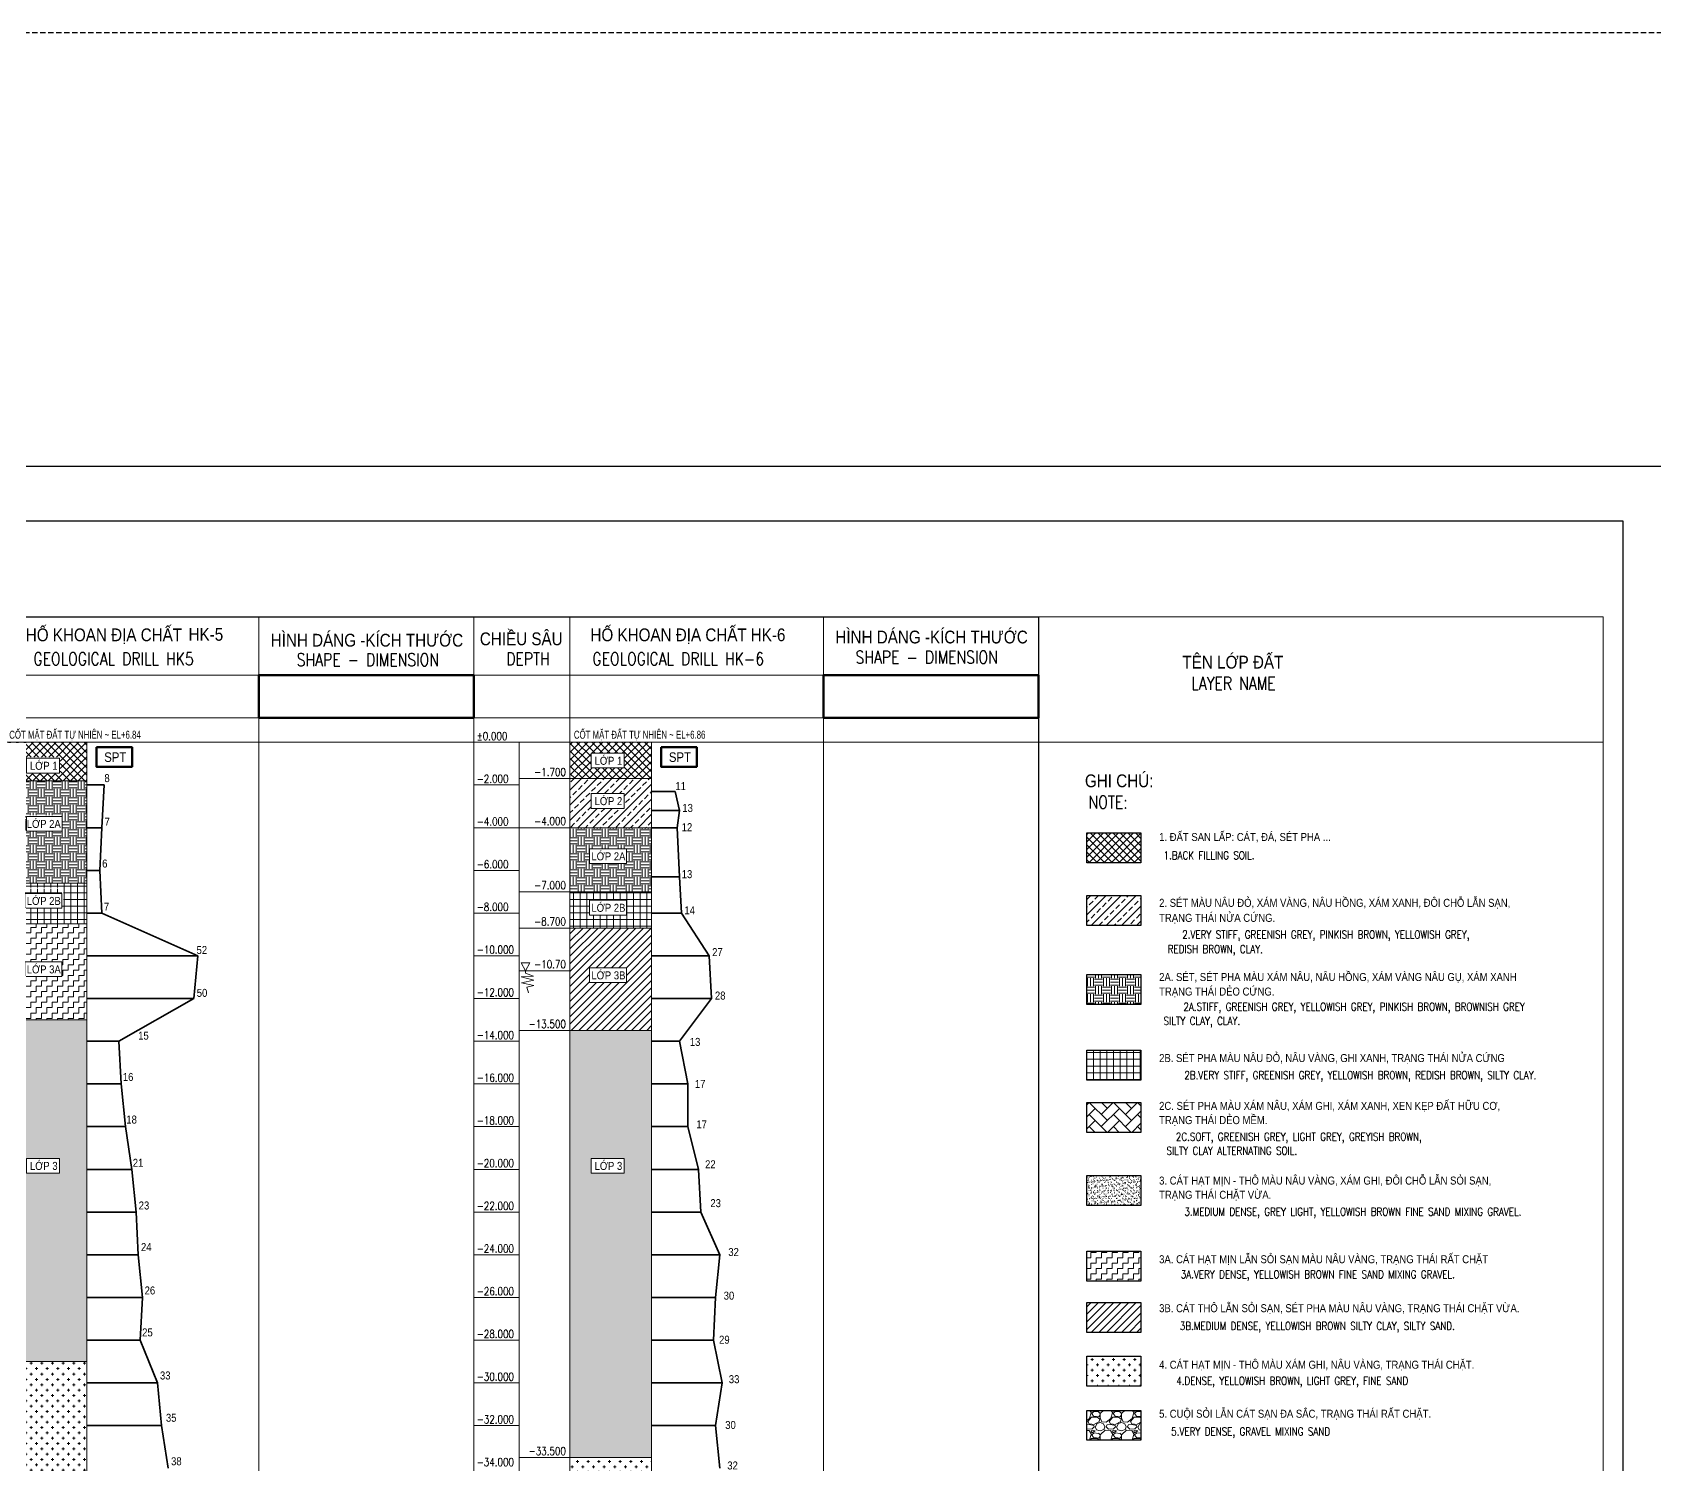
# Model space of a CAD drawing. Header units: millimetres. Extents: x -2123450 to -961021, y -260876 to 649159.
# Drawn here: x -1532959 to -1456961, y 582093 to 649159 of the extents above; entities that cross this region are included whole.
import ezdxf
from ezdxf.enums import TextEntityAlignment as Align

# ---------------------------------------------------------------- set-up
doc = ezdxf.new("R2010")
doc.units = ezdxf.units.MM
doc.header["$LTSCALE"] = 1000
doc.header["$MEASUREMENT"] = 0
doc.linetypes.add('DASHED', pattern=[19.05, 12.7, -6.35])
doc.linetypes.add('HIDDEN', pattern=[0.375, 0.25, -0.125])
doc.layers.get('0').update_dxf_attribs({"linetype": 'CONTINUOUS'})
doc.layers.get('DEFPOINTS').update_dxf_attribs({"linetype": 'CONTINUOUS'})
doc.layers.add('HIDEN', color=9, linetype='HIDDEN')
doc.layers.add('TEXT', color=7, linetype='CONTINUOUS')
for name, color, linetype, lineweight in [('NDC_S_CONTINUOUS', 3, 'CONTINUOUS', 20), ('NDC_S_DIM', 1, 'CONTINUOUS', 9), ('NDC_S_ENG TEXT', 2, 'CONTINUOUS', 9), ('NDC_S_FOUNDATION NAME', 7, 'CONTINUOUS', 20), ('NDC_S_HATCH MATERIAL', 8, 'CONTINUOUS', 13), ('NDC_S_LEVEL TEXT', 7, 'CONTINUOUS', 20), ('NDC_S_PILE ON FOUNDATION PLAN', 9, 'DASHED', 9), ('NDC_S_REBAR', 4, 'CONTINUOUS', 35), ('NDC_S_STIRRUP', 2, 'CONTINUOUS', 25), ('NDC_S_VN TITLE', 6, 'CONTINUOUS', 9)]:
    doc.layers.add(name, color=color, linetype=linetype, lineweight=lineweight)
doc.styles.add('NDC_ARIAL', font='arial.ttf', dxfattribs={"width": 0.8})
doc.styles.add('NDC_ROMANS', font='romans.shx', dxfattribs={"width": 0.8, "bigfont": 'vns.shx'})
doc.styles.get("Standard").update_dxf_attribs({"font": 'romans.shx', "bigfont": 'vns.shx'})

# ---------------------------------------------------------------- blocks, each defined once
blk = doc.blocks.new('HK5-B3')
at = {"layer": 'NDC_S_HATCH MATERIAL'}
h = blk.add_hatch(dxfattribs=at)
h.set_pattern_fill('ANSI37', color=256, scale=2000)
h.set_pattern_definition([(45, (599674.7, -615917.2), (-176.776695, 176.776695), []), (135, (599674.7, -615917.2), (-176.776695, -176.776695), [])])
h.paths.add_polyline_path([(7052, -746), (7052, -1412), (7077, -1412), (7077, -697), (5542, -697), (5542, -746)])
h.paths.add_polyline_path([(5495, -1439), (5495, -746), (7052, -746), (7052, -1439)])
h.paths.add_polyline_path([(8333, 0), (4509, 0), (4509, -1800), (8333, -1800)])
h = blk.add_hatch(dxfattribs=at)
h.set_pattern_fill('EARTH', color=256, scale=1500, angle=90, pattern_type=2)
h.set_pattern_definition([(90, (573220.13, -518011.1), (-375, 375), [375, -375]), (90, (573079.5, -518011.1), (-375, 375), [375, -375]), (90, (572938.9, -518011.1), (-375, 375), [375, -375]), (180, (572892, -517964.23), (-375, -375), [375, -375]), (180, (572892, -517823.6), (-375, -375), [375, -375]), (180, (572892, -517682.98), (-375, -375), [375, -375])])
h.paths.add_polyline_path([(5495, -3470), (7169, -3470), (7169, -4163), (5495, -4163)])
h.paths.add_polyline_path([(8333, -1800), (4509, -1800), (4509, -6600), (8333, -6600)])
h.paths.add_polyline_path([(5542, -3470), (7077, -3470), (7077, -3421), (5542, -3421)])
h = blk.add_hatch(dxfattribs=at)
h.set_pattern_fill('NET', color=256, scale=2500, pattern_type=2)
h.set_pattern_definition([(0, (573220.13, -518011.1), (0, 312.5), []), (90, (573220.13, -518011.1), (-312.5, 2e-14), [])])
h.paths.add_polyline_path([(7149, -7076), (7149, -7521), (7238, -7521), (7238, -6807), (5381, -6807), (5381, -7521), (5429, -7521), (5429, -7076)])
h.paths.add_polyline_path([(5429, -7076), (7149, -7076), (7149, -6856), (5429, -6856)])
h.paths.add_polyline_path([(5429, -7768), (5429, -7076), (7149, -7076), (7149, -7768)])
h.paths.add_polyline_path([(8333, -6600), (4509, -6600), (4509, -8500), (8333, -8500)])
h = blk.add_hatch(dxfattribs=at)
h.set_pattern_fill('ZIGZAG', color=256, scale=2000, pattern_type=2)
h.set_pattern_definition([(0, (573220.13, -518011.1), (250, 250), [250, -250]), (90, (573470.13, -518011.1), (-250, 250), [250, -250])])
h.paths.add_polyline_path([(8333, -8500), (4509, -8500), (4509, -13000), (8333, -13000)])
h.paths.add_polyline_path([(7149, -10282), (7149, -10975), (5429, -10975), (5429, -10282)], flags=16)
h.paths.add_polyline_path([(5393, -10947), (7226, -10947), (7226, -10233), (5393, -10233)], flags=24)
h = blk.add_hatch(dxfattribs=at)
h.set_pattern_fill('AR-SAND', color=256, scale=100)
h.set_pattern_definition([(37.5, (599674.71, -615917.2), (-6.299336, 192.682377), [0, -152, 0, -170, 0, -162.5]), (7.5, (599674.7, -615917.2), (176.97767, 282.21461), [0, -82, 0, -137, 0, -52.5]), (327.5, (599551.7, -615917.2), (311.414186, 0.565905), [0, -50, 0, -180, 0, -235]), (317.5, (599551.7, -615917.2), (300.61266, 87.76756), [0, -25, 0, -118, 0, -135])])
h.paths.add_polyline_path([(8333, -13000), (4509, -13000), (4509, -29000), (8333, -29000)])
h.paths.add_polyline_path([(7052, -19485), (7052, -20177), (5495, -20177), (5495, -19485)], flags=16)
h = blk.add_hatch(dxfattribs=at)
h.set_pattern_fill('CROSS', color=256, scale=1000)
h.set_pattern_definition([(0, (599674.7, -615917.2), (250, 250), [125, -375]), (90, (599737.2, -615979.7), (-250, 250), [125, -375])])
h.paths.add_polyline_path([(7052, -37893), (7052, -38586), (5495, -38586), (5495, -37893)], flags=16)
h.paths.add_polyline_path([(5542, -38558), (7077, -38558), (7077, -37844), (5542, -37844)], flags=16)
h.paths.add_polyline_path([(5495, -35262), (5495, -34569), (7052, -34569), (7052, -35262)])
h.paths.add_polyline_path([(8333, -29000), (4509, -29000), (4509, -42800), (8333, -42800)])
at = {"layer": 'NDC_S_CONTINUOUS'}
for p, q in [((16380, 1149), (16380, 5871)), ((8333, -67200), (8333, 0)), ((16381, -67199), (16380, 0)), ((8333, -1800), (4509, -1800)), ((8333, -6600), (4509, -6600)), ((8333, -6600), (4509, -6600)), ((8333, -8500), (4509, -8500)), ((8333, -8500), (4509, -8500)), ((8333, -13000), (4509, -13000)), ((8333, -13000), (4509, -13000)), ((8333, -29000), (4509, -29000))]:
    blk.add_line(p, q, dxfattribs=at)
for points in [[(0, 5871), (16380, 5871), (16380, 3150), (0, 3150)], [(16380, 1149), (4509, 1149), (4509, 3150), (16380, 3150)], [(0, 1149), (16380, 1149), (16380, 0), (0, 0)]]:
    blk.add_lwpolyline(points, close=True, dxfattribs=at)
at = {"layer": 'NDC_S_CONTINUOUS', "lineweight": 100}
blk.add_lwpolyline([(8779, -233), (10450, -233), (10450, -1145), (8779, -1145)], close=True, dxfattribs=at)
at = {"layer": 'NDC_S_DIM'}
for points in [[(5495, -746), (7052, -746), (7052, -1439), (5495, -1439)], [(5495, -3470), (7169, -3470), (7169, -4163), (5495, -4163)], [(5429, -7076), (7149, -7076), (7149, -7768), (5429, -7768)], [(5429, -10282), (7149, -10282), (7149, -10975), (5429, -10975)], [(5495, -19485), (7052, -19485), (7052, -20177), (5495, -20177)]]:
    blk.add_lwpolyline(points, close=True, dxfattribs=at)
at = {"layer": 'NDC_S_REBAR', "color": 3}
for p, q in [((8333, -2000), (8933, -2000)), ((8333, -2000), (9133, -2000)), ((9133, -2000), (9033, -4000)), ((8333, -4000), (9033, -4000)), ((9033, -4000), (8933, -6000)), ((8333, -6000), (8933, -6000)), ((8933, -6000), (9033, -8000)), ((8333, -8000), (9033, -8000)), ((9033, -8000), (13533, -10000)), ((8333, -10000), (13533, -10000)), ((13533, -10000), (13333, -12000)), ((8333, -12000), (13333, -12000)), ((13333, -12000), (9833, -14000)), ((8333, -14000), (9833, -14000)), ((9833, -14000), (9933, -16000)), ((8333, -16000), (9933, -16000)), ((9933, -16000), (10133, -18000)), ((8333, -18000), (10133, -18000)), ((10133, -18000), (10433, -20000)), ((8333, -20000), (10433, -20000)), ((10433, -20000), (10633, -22000)), ((8333, -22000), (10633, -22000)), ((10633, -22000), (10733, -24000)), ((8333, -24000), (10733, -24000)), ((10733, -24000), (10933, -26000)), ((8333, -26000), (10933, -26000)), ((10933, -26000), (10833, -28000)), ((8333, -28000), (10833, -28000)), ((10833, -28000), (11633, -30000)), ((8333, -30000), (11633, -30000)), ((11633, -30000), (11833, -32000)), ((8333, -32000), (11833, -32000)), ((11833, -32000), (12133, -34000))]:
    blk.add_line(p, q, dxfattribs=at)
at = {"layer": 'NDC_S_FOUNDATION NAME', "style": 'NDC_ARIAL', "width": 0.7}
blk.add_text('CỐT MẶT ĐẤT TỰ NHIÊN ~ EL+6.84', height=375, dxfattribs=at).set_placement((4692, 167))
at = {"layer": 'NDC_S_FOUNDATION NAME', "style": 'NDC_ARIAL', "width": 0.85}
blk.add_text('SPT', height=450, dxfattribs=at).set_placement((9661, -695), align=Align.MIDDLE)
at = {"layer": 'NDC_S_LEVEL TEXT', "style": 'NDC_ARIAL', "width": 0.85}
for s, p in [('8', (9275, -1678)), ('7', (9281, -3722)), ('6', (9169, -5679)), ('7', (9249, -7704)), ('52', (13715, -9729)), ('50', (13725, -11735)), ('15', (10979, -13741)), ('16', (10260, -15672)), ('18', (10424, -17668)), ('21', (10727, -19691)), ('23', (11004, -21692)), ('24', (11111, -23637)), ('26', (11282, -25671)), ('25', (11166, -27635)), ('33', (12000, -29653)), ('35', (12280, -31633)), ('38', (12521, -33671))]:
    blk.add_text(s, height=375, dxfattribs=at).set_placement(p, align=Align.MIDDLE)
at = {"layer": 'NDC_S_VN TITLE', "style": 'NDC_ARIAL', "width": 0.85}
for s, height, p in [('HỐ KHOAN ĐỊA CHẤT', 600, (9129, 5056)), ('HK-5', 600, (13905, 5051)), ('LỚP 1', 375, (6309, -1055)), ('LỚP 2A', 375, (6309, -3778)), ('LỚP 2B', 375, (6309, -7384)), ('LỚP 3A', 375, (6309, -10590)), ('LỚP 3', 375, (6309, -19793))]:
    blk.add_text(s, height=height, dxfattribs=at).set_placement(p, align=Align.MIDDLE)
at = {"layer": 'TEXT', "color": 3, "linetype": 'Continuous', "ltscale": 0.8, "width": 0.8}
blk.add_text('GEOLOGICAL DRILL HK5', height=600, dxfattribs=at).set_placement((9579, 3909), align=Align.MIDDLE_CENTER)
blk = doc.blocks.new('HK6-B3')
at = {"layer": 'NDC_S_HATCH MATERIAL'}
h = blk.add_hatch(dxfattribs=at)
h.set_pattern_fill('ANSI37', color=256, scale=2000)
h.set_pattern_definition([(45, (546765.56, -518011.1), (-176.776695, 176.776695), []), (135, (546765.56, -518011.1), (-176.776695, -176.776695), [])])
h.paths.add_polyline_path([(8333, 0), (4509, 0), (4509, -1700), (8333, -1700)])
h.paths.add_polyline_path([(7052, -1204), (5495, -1204), (5495, -512), (7052, -512)], flags=16)
h.paths.add_polyline_path([(5542, -1177), (7077, -1177), (7077, -463), (5542, -463)], flags=24)
h = blk.add_hatch(dxfattribs=at)
h.set_pattern_fill('ANSI33', color=256, scale=2000)
h.set_pattern_definition([(45, (546765.56, -518011.1), (-353.5534, 353.5534), []), (45, (547119.1, -518011.1), (-353.5534, 353.5534), [250, -125])])
h.paths.add_polyline_path([(4509, -1700), (4509, -4000), (8333, -4000), (8333, -1700)])
h.paths.add_polyline_path([(7052, -2402), (7052, -3095), (5495, -3095), (5495, -2402)], flags=16)
h.paths.add_polyline_path([(5542, -3067), (7077, -3067), (7077, -2353), (5542, -2353)], flags=24)
h = blk.add_hatch(dxfattribs=at)
h.set_pattern_fill('EARTH', color=256, scale=1500, angle=90, pattern_type=2)
h.set_pattern_definition([(90, (546765.56, -518011.1), (-375, 375), [375, -375]), (90, (546624.94, -518011.1), (-375, 375), [375, -375]), (90, (546484.3, -518011.1), (-375, 375), [375, -375]), (180, (546437.44, -517964.23), (-375, -375), [375, -375]), (180, (546437.44, -517823.6), (-375, -375), [375, -375]), (180, (546437.44, -517682.98), (-375, -375), [375, -375])])
h.paths.add_polyline_path([(4509, -4000), (4509, -7000), (8333, -7000), (8333, -4000)])
h.paths.add_polyline_path([(7149, -4988), (7149, -5680), (5429, -5680), (5429, -4988)], flags=16)
h.paths.add_polyline_path([(5393, -5653), (7226, -5653), (7226, -4939), (5393, -4939)], flags=24)
h = blk.add_hatch(dxfattribs=at)
h.set_pattern_fill('NET', color=256, scale=2500, pattern_type=2)
h.set_pattern_definition([(0, (546765.56, -518011.1), (0, 312.5), []), (90, (546765.56, -518011.1), (-312.5, 2e-14), [])])
h.paths.add_polyline_path([(4509, -7000), (4509, -8700), (8333, -8700), (8333, -7000)])
h.paths.add_polyline_path([(7149, -7397), (7149, -8090), (5429, -8090), (5429, -7397)], flags=16)
h.paths.add_polyline_path([(5393, -8062), (7226, -8062), (7226, -7348), (5393, -7348)], flags=24)
h = blk.add_hatch(dxfattribs=at)
h.set_pattern_fill('ANSI31', color=256, scale=2000)
h.set_pattern_definition([(45, (546765.56, -518011.1), (-176.776695, 176.776695), [])])
h.paths.add_polyline_path([(8333, -8700), (4509, -8700), (4509, -13500), (8333, -13500)])
h.paths.add_polyline_path([(7149, -11254), (5429, -11254), (5429, -10561), (7149, -10561)], flags=16)
h.paths.add_polyline_path([(5393, -11226), (7226, -11226), (7226, -10512), (5393, -10512)], flags=24)
h = blk.add_hatch(dxfattribs=at)
h.set_pattern_fill('AR-SAND', color=256, scale=100)
h.set_pattern_definition([(37.5, (599674.71, -615917.2), (-6.299336, 192.682377), [0, -152, 0, -170, 0, -162.5]), (7.5, (599674.7, -615917.2), (176.97767, 282.21461), [0, -82, 0, -137, 0, -52.5]), (327.5, (599551.7, -615917.2), (311.414186, 0.565905), [0, -50, 0, -180, 0, -235]), (317.5, (599551.7, -615917.2), (300.61266, 87.76756), [0, -25, 0, -118, 0, -135])])
h.paths.add_polyline_path([(8333, -13500), (4509, -13500), (4509, -33500), (8333, -33500)])
h.paths.add_polyline_path([(7052, -19485), (7052, -20177), (5495, -20177), (5495, -19485)], flags=16)
h = blk.add_hatch(dxfattribs=at)
h.set_pattern_fill('CROSS', color=256, scale=1000)
h.set_pattern_definition([(0, (546765.56, -518011.1), (250, 250), [125, -375]), (90, (546828.06, -518073.6), (-250, 250), [125, -375])])
h.paths.add_polyline_path([(8333, -33500), (4509, -33500), (4509, -42700), (8333, -42700)])
h.paths.add_polyline_path([(7052, -37309), (7052, -38002), (5495, -38002), (5495, -37309)], flags=16)
h.paths.add_polyline_path([(5542, -37974), (7077, -37974), (7077, -37260), (5542, -37260)], flags=24)
at = {"layer": 'NDC_S_CONTINUOUS'}
for p, q in [((4509, -67200), (4509, 5871)), ((16380, 1149), (16380, 5871)), ((0, -67200), (0, 0)), ((0, -67200), (0, 0)), ((0, -67200), (0, 0)), ((2130, 0), (0, 0)), ((2130, -67200), (2130, 0)), ((16381, -67199), (16380, 0)), ((8333, -67200), (8333, 0)), ((2130, -2000), (0, -2000)), ((4509, -1700), (2130, -1700)), ((8333, -1700), (4509, -1700)), ((2130, -4000), (0, -4000)), ((4509, -4000), (2130, -4000)), ((8333, -4000), (4509, -4000)), ((8333, -4000), (4509, -4000)), ((2130, -6000), (0, -6000)), ((4509, -7000), (2130, -7000)), ((8333, -7000), (4509, -7000)), ((8333, -7000), (4509, -7000)), ((2130, -8000), (0, -8000)), ((4509, -8700), (2130, -8700)), ((8333, -8700), (4509, -8700)), ((8333, -8700), (4509, -8700)), ((2130, -10000), (0, -10000)), ((2130, -12000), (0, -12000)), ((4509, -13500), (2130, -13500)), ((8333, -13500), (4509, -13500)), ((8333, -13500), (4509, -13500)), ((2130, -14000), (0, -14000)), ((2130, -16000), (0, -16000)), ((2130, -18000), (0, -18000)), ((2130, -20000), (0, -20000)), ((2130, -22000), (0, -22000)), ((2130, -24000), (0, -24000)), ((2130, -26000), (0, -26000)), ((2130, -28000), (0, -28000)), ((2130, -30000), (0, -30000)), ((2130, -32000), (0, -32000)), ((4509, -33500), (2130, -33500)), ((8333, -33500), (4509, -33500))]:
    blk.add_line(p, q, dxfattribs=at)
for points in [[(4509, 3150), (0, 3150), (0, 5871), (4509, 5871)], [(16380, 3150), (4509, 3150), (4509, 5871), (16380, 5871)], [(4509, 1149), (0, 1149), (0, 3150), (4509, 3150)], [(16380, 1149), (4509, 1149), (4509, 3150), (16380, 3150)], [(4509, 0), (0, 0), (0, 1149), (4509, 1149)], [(16380, 0), (4509, 0), (4509, 1149), (16380, 1149)]]:
    blk.add_lwpolyline(points, close=True, dxfattribs=at)
at = {"layer": 'NDC_S_CONTINUOUS', "lineweight": 100}
blk.add_lwpolyline([(8779, -233), (10450, -233), (10450, -1145), (8779, -1145)], close=True, dxfattribs=at)
at = {"layer": 'NDC_S_DIM'}
for points in [[(5495, -512), (7052, -512), (7052, -1204), (5495, -1204)], [(5495, -2402), (7052, -2402), (7052, -3095), (5495, -3095)], [(5429, -4988), (7149, -4988), (7149, -5680), (5429, -5680)], [(5429, -7397), (7149, -7397), (7149, -8090), (5429, -8090)], [(5429, -10561), (7149, -10561), (7149, -11254), (5429, -11254)], [(5495, -19485), (7052, -19485), (7052, -20177), (5495, -20177)]]:
    blk.add_lwpolyline(points, close=True, dxfattribs=at)
at = {"layer": 'NDC_S_PILE ON FOUNDATION PLAN', "linetype": 'Continuous'}
for points in [[(2224, -10328), (2633, -10328), (2429, -10700), (2224, -10328)], [(2130, -10700), (4509, -10700)], [(2429, -10700), (2429, -10806), (2806, -10950), (2217, -10984), (2809, -11133), (2234, -11264), (2819, -11393), (2494, -11476), (2559, -11733)]]:
    blk.add_lwpolyline(points, dxfattribs=at)
at = {"layer": 'NDC_S_REBAR', "color": 3}
for p, q in [((8333, -2300), (9433, -2300)), ((9433, -2300), (9633, -3200)), ((8333, -3200), (9633, -3200)), ((9633, -3200), (9533, -4000)), ((8333, -4000), (9533, -4000)), ((9533, -4000), (9633, -6300)), ((8333, -6300), (9633, -6300)), ((9633, -6300), (9733, -8000)), ((8333, -8000), (9733, -8000)), ((9733, -8000), (11033, -10000)), ((8333, -10000), (11033, -10000)), ((11033, -10000), (11133, -12000)), ((8333, -12000), (11133, -12000)), ((11133, -12000), (9633, -14000)), ((8333, -14000), (9633, -14000)), ((9633, -14000), (10033, -16000)), ((8333, -16000), (10033, -16000)), ((10033, -16000), (10033, -18000)), ((8333, -18000), (10033, -18000)), ((10033, -18000), (10533, -20000)), ((8333, -20000), (10533, -20000)), ((10533, -20000), (10633, -22000)), ((8333, -22000), (10633, -22000)), ((10633, -22000), (11533, -24000)), ((8333, -24000), (11533, -24000)), ((11533, -24000), (11333, -26000)), ((8333, -26000), (11333, -26000)), ((11333, -26000), (11233, -28000)), ((8333, -28000), (11233, -28000)), ((11233, -28000), (11633, -30000)), ((8333, -30000), (11633, -30000)), ((11633, -30000), (11333, -32000)), ((8333, -32000), (11333, -32000)), ((11333, -32000), (11533, -34000))]:
    blk.add_line(p, q, dxfattribs=at)
at = {"layer": 'NDC_S_ENG TEXT', "style": 'NDC_ROMANS', "width": 0.8}
for s, p in [('%%P0.000', (137, 102)), ('-2.000', (137, -1898)), ('-4.000', (137, -3898)), ('-6.000', (137, -5898)), ('-8.000', (137, -7898)), ('-10.000', (137, -9898)), ('-12.000', (137, -11898)), ('-14.000', (137, -13898)), ('-16.000', (137, -15898)), ('-18.000', (137, -17898)), ('-20.000', (137, -19898)), ('-22.000', (137, -21898)), ('-24.000', (137, -23898)), ('-26.000', (137, -25898)), ('-28.000', (137, -27898)), ('-30.000', (137, -29898)), ('-32.000', (137, -31898)), ('-34.000', (137, -33898))]:
    blk.add_text(s, height=375, dxfattribs=at).set_placement(p)
for s, p in [('-1.700', (4318, -1393)), ('-4.000', (4318, -3693)), ('-7.000', (4318, -6693)), ('-8.700', (4318, -8393)), ('-10.70', (4318, -10393)), ('-13.500', (4318, -13193)), ('-33.500', (4318, -33193))]:
    blk.add_text(s, height=375, dxfattribs=at).set_placement(p, align=Align.MIDDLE_RIGHT)
at = {"layer": 'NDC_S_FOUNDATION NAME', "style": 'NDC_ARIAL', "width": 0.7}
blk.add_text('CỐT MẶT ĐẤT TỰ NHIÊN ~ EL+6.86', height=375, dxfattribs=at).set_placement((4692, 167))
at = {"layer": 'NDC_S_FOUNDATION NAME', "style": 'NDC_ARIAL', "width": 0.85}
blk.add_text('SPT', height=450, dxfattribs=at).set_placement((9661, -695), align=Align.MIDDLE)
at = {"layer": 'NDC_S_LEVEL TEXT', "style": 'NDC_ARIAL', "width": 0.85}
for s, p in [('11', (9693, -2051)), ('13', (10019, -3075)), ('12', (9990, -3973)), ('13', (9990, -6176)), ('14', (10118, -7869)), ('27', (11417, -9825)), ('28', (11547, -11861)), ('13', (10369, -14031)), ('17', (10606, -16001)), ('17', (10678, -17892)), ('22', (11085, -19760)), ('23', (11333, -21583)), ('32', (12174, -23873)), ('30', (11957, -25914)), ('29', (11741, -27978)), ('33', (12198, -29827)), ('30', (12030, -31971)), ('32', (12126, -33867))]:
    blk.add_text(s, height=375, dxfattribs=at).set_placement(p, align=Align.MIDDLE)
at = {"layer": 'NDC_S_VN TITLE', "style": 'NDC_ARIAL', "width": 0.85}
for s, height, p in [('CHIỀU SÂU', 600, (2225, 4930)), ('HỐ KHOAN ĐỊA CHẤT', 600, (9129, 5056)), ('HK-6', 600, (13789, 5034)), ('LỚP 1', 375, (6309, -820)), ('LỚP 2', 375, (6309, -2710)), ('LỚP 2A', 375, (6309, -5296)), ('LỚP 2B', 375, (6309, -7705)), ('LỚP 3B', 375, (6309, -10869)), ('LỚP 3', 375, (6309, -19793))]:
    blk.add_text(s, height=height, dxfattribs=at).set_placement(p, align=Align.MIDDLE)
at = {"layer": 'TEXT', "color": 3, "linetype": 'Continuous', "ltscale": 0.8, "width": 0.8}
for s, p in [('DEPTH', (2541, 3909)), ('GEOLOGICAL DRILL HK-6', (9579, 3909))]:
    blk.add_text(s, height=600, dxfattribs=at).set_placement(p, align=Align.MIDDLE_CENTER)
blk = doc.blocks.new('ten lop dat')
at = {"layer": 'NDC_S_HATCH MATERIAL'}
h = blk.add_hatch(dxfattribs=at)
h.set_pattern_fill('ANSI37', color=256, scale=2000)
h.set_pattern_definition([(45, (300053.68, -488720.84), (-176.7767, 176.7767), []), (135, (300053.68, -488720.84), (-176.7767, -176.7767), [])])
h.paths.add_polyline_path([(2531, 27043), (2531, 28443), (0, 28443), (0, 27043)])
h = blk.add_hatch(dxfattribs=at)
h.set_pattern_fill('ANSI33', color=256, scale=2000)
h.set_pattern_definition([(45, (300053.7, -489300.3), (-353.5534, 353.5534), []), (45, (300407.24, -489300.3), (-353.5534, 353.5534), [250, -125])])
h.paths.add_polyline_path([(2531, 24108), (2531, 25508), (0, 25508), (0, 24108)])
h = blk.add_hatch(dxfattribs=at)
h.set_pattern_fill('EARTH', color=256, scale=1500, angle=90, pattern_type=2)
h.set_pattern_definition([(90, (517381.1, -487131.62), (-375, 375), [375, -375]), (90, (517240.47, -487131.62), (-375, 375), [375, -375]), (90, (517099.85, -487131.62), (-375, 375), [375, -375]), (180, (517052.97, -487084.75), (-375, -375), [375, -375]), (180, (517052.97, -486944.12), (-375, -375), [375, -375]), (180, (517052.97, -486803.5), (-375, -375), [375, -375])])
h.paths.add_polyline_path([(2531, 20413), (2531, 21814), (0, 21814), (0, 20413)])
h = blk.add_hatch(dxfattribs=at)
h.set_pattern_fill('NET', color=256, scale=2500, pattern_type=2)
h.set_pattern_definition([(0, (517381.1, -586118.08), (0, 312.5), []), (90, (517381.1, -586118.08), (-312.5, 2e-14), [])])
h.paths.add_polyline_path([(0, 18267), (0, 16866), (2531, 16866), (2531, 18267)])
h = blk.add_hatch(dxfattribs=at)
h.set_pattern_fill('AR-HBONE', color=256, scale=100, pattern_type=2)
h.set_pattern_definition([(45, (517381.1, -488197.73), (4e-14, 565.68542), [1200, -400]), (135, (517663.94, -487914.9), (4e-14, 565.68542), [1200, -400])])
h.paths.add_polyline_path([(0, 15815), (0, 14414), (2531, 14414), (2531, 15815)])
h = blk.add_hatch(dxfattribs=at)
h.set_pattern_fill('AR-SAND', color=256, scale=100)
h.set_pattern_definition([(37.5, (300053.68, -495013.72), (-6.299336, 192.682377), [0, -152, 0, -170, 0, -162.5]), (7.5, (300053.68, -495013.72), (176.97767, 282.21461), [0, -82, 0, -137, 0, -52.5]), (327.5, (299930.68, -495013.72), (311.414186, 0.565905), [0, -50, 0, -180, 0, -235]), (317.5, (299930.68, -495013.72), (300.61266, 87.76756), [0, -25, 0, -118, 0, -135])])
h.paths.add_polyline_path([(0, 12395), (0, 10994), (2531, 10994), (2531, 12395)])
h = blk.add_hatch(dxfattribs=at)
h.set_pattern_fill('ZIGZAG', color=256, scale=2000, pattern_type=2)
h.set_pattern_definition([(0, (517381.1, -489731.18), (250, 250), [250, -250]), (90, (517631.1, -489731.18), (-250, 250), [250, -250])])
h.paths.add_polyline_path([(0, 8858), (0, 7457), (2531, 7457), (2531, 8858)])
h = blk.add_hatch(dxfattribs=at)
h.set_pattern_fill('ANSI31', color=256, scale=2000)
h.set_pattern_definition([(45, (517381.1, -489731.18), (-176.776695, 176.776695), [])])
h.paths.add_polyline_path([(0, 6452), (0, 5051), (2531, 5051), (2531, 6452)])
h = blk.add_hatch(dxfattribs=at)
h.set_pattern_fill('CROSS', color=256, scale=1000)
h.set_pattern_definition([(0, (517381.1, -489731.18), (250, 250), [125, -375]), (90, (517443.6, -489793.68), (-250, 250), [125, -375])])
h.paths.add_polyline_path([(0, 3936), (0, 2535), (2531, 2535), (2531, 3936)])
h = blk.add_hatch(dxfattribs=at)
h.set_pattern_fill('GRAVEL', color=256, scale=1000)
h.set_pattern_definition([(228.012788, (300773.68, -495141.466), (-8000, -9000), [134.536, -13319.088]), (184.969741, (300683.68, -495241.466), (12000, 1000), [230.868, -22855.9248]), (132.510447, (300453.68, -495261.466), (10000, -11000), [162.788, -16116.0326]), (267.273689, (300063.68, -495511.466), (1000, 20000), [210.238, -20813.558]), (292.833654, (300053.68, -495721.466), (-5000, 12000), [206.155, -20409.3731]), (357.273689, (300133.68, -495911.466), (-20000, 1000), [210.238, -20813.558]), (37.6942405, (300343.682, -495921.466), (-13000, -10000), [278.029, -27524.8485]), (72.255328, (300563.682, -495751.466), (7000, 22000), [262.488, -25986.3215]), (121.429566, (300643.68, -495501.466), (-8000, 13000), [210.95, -20884.0731]), (175.236358, (300533.68, -495321.466), (11000, -1000), [240.832, -11800.7626]), (222.397438, (300293.682, -495301.466), (-12000, -11000), [311.448, -30833.375]), (138.814075, (301053.68, -495521.47), (-7000, 6000), [106.301, -10523.8448]), (171.469234, (300973.68, -495451.466), (13000, -2000), [202.237, -20021.5114]), (225, (300773.7, -495421.5), (-1e-13, -1000), [141.421, -1272.7926]), (203.19859, (300703.68, -495301.47), (5000, 2000), [76.158, -7539.6151]), (291.80141, (300633.68, -495331.47), (-1000, 3000), [107.703, -5277.4618]), (30.963757, (300673.68, -495431.47), (3000, 2000), [174.929, -5656.0229]), (161.56505, (300823.68, -495341.47), (2000, -1000), [126.491, -3035.7867]), (16.38954, (300053.68, -495331.466), (10000, 3000), [177.2, -17542.8451]), (70.346176, (300223.68, -495281.466), (-4000, -11000), [148.661, -14717.4077]), (293.19859, (300823.68, -495141.47), (-2000, 5000), [152.315, -7463.4581]), (343.61046, (300883.68, -495281.466), (-10000, 3000), [177.2, -17542.8451]), (339.443955, (300053.68, -495951.47), (-5000, 2000), [170.88, -8373.1237]), (294.77514, (300213.68, -496011.466), (-5000, 11000), [143.178, -14174.643]), (66.80141, (300833.68, -496141.47), (2000, 5000), [152.315, -7463.4581]), (17.354025, (300893.68, -496001.466), (-13000, -4000), [167.631, -16595.4236]), (69.443955, (300343.68, -496141.47), (-2000, -5000), [85.44, -8458.5637]), (101.309932, (300773.68, -496141.47), (-1000, 4000), [50.99, -5048.0295]), (165.963757, (300763.68, -496091.47), (3000, -1000), [206.155, -3916.9506]), (186.009006, (300563.68, -496041.466), (10000, 1000), [191.05, -18913.9232]), (303.69007, (300673.68, -495521.47), (-1000, 2000), [144.222, -3461.3293]), (353.1572266, (300753.682, -495641.466), (17000, -2000), [251.794, -24927.5626]), (60.945396, (301003.68, -495671.47), (-4000, -7000), [102.956, -10192.6741]), (90, (301053.7, -495581.5), (-1000, 1000), [60, -940]), (120.256437, (300543.68, -496011.466), (4000, -7000), [138.924, -13753.52]), (48.012788, (300473.68, -495891.466), (8000, 9000), [269.072, -13184.552]), (0, (300653.7, -495691.5), (1000, 1000), [260, -740]), (325.304846, (300913.68, -495691.466), (10000, -7000), [158.114, -15653.2743]), (254.054604, (301043.68, -495781.47), (-1000, -4000), [145.602, -7134.5079]), (207.645975, (301003.682, -495921.466), (-19000, -10000), [237.065, -23469.4742]), (175.426079, (300793.682, -496031.466), (-13000, 1000), [250.799, -24829.0734])])
h.paths.add_polyline_path([(2531, 0), (2531, 1401), (0, 1401), (0, 0)])
at = {"layer": 'NDC_S_STIRRUP'}
for points in [[(0, 28443), (2531, 28443), (2531, 27043), (0, 27043)], [(0, 25508), (2531, 25508), (2531, 24108), (0, 24108)], [(0, 21814), (2531, 21814), (2531, 20413), (0, 20413)], [(0, 18267), (2531, 18267), (2531, 16866), (0, 16866)], [(0, 15815), (2531, 15815), (2531, 14414), (0, 14414)], [(0, 12395), (2531, 12395), (2531, 10994), (0, 10994)], [(0, 8858), (2531, 8858), (2531, 7457), (0, 7457)], [(0, 6452), (2531, 6452), (2531, 5051), (0, 5051)], [(0, 3936), (2531, 3936), (2531, 2535), (0, 2535)], [(0, 1401), (2531, 1401), (2531, 0), (0, 0)]]:
    blk.add_lwpolyline(points, close=True, dxfattribs=at)
at = {"layer": 'NDC_S_VN TITLE', "style": 'NDC_ARIAL', "width": 0.85}
blk.add_text('GHI CHÚ:', height=600, dxfattribs=at).set_placement((1514, 30956), align=Align.MIDDLE)
at = {"layer": 'NDC_S_VN TITLE', "color": 2, "style": 'NDC_ARIAL', "width": 0.85}
for s, p in [('1. ĐẤT SAN LẤP: CÁT, ĐÁ, SÉT PHA ...', (3387, 28251)), ('2. SÉT MÀU NÂU ĐỎ, XÁM VÀNG, NÂU HỒNG, XÁM XANH, ĐÔI CHỖ LẪN SẠN,', (3387, 25168)), ('TRẠNG THÁI NỬA CỨNG.', (3387, 24465)), ('TRẠNG THÁI DẺO CỨNG.', (3387, 21013)), ('2A. SÉT, SÉT PHA MÀU XÁM NÂU, NÂU HỒNG, XÁM VÀNG NÂU GỤ, XÁM XANH', (3387, 21694)), ('2B. SÉT PHA MÀU NÂU ĐỎ, NÂU VÀNG, GHI XANH, TRẠNG THÁI NỬA CỨNG', (3387, 17899)), ('2C. SÉT PHA MÀU XÁM NÂU, XÁM GHI, XÁM XANH, XEN KẸP ĐẤT HỮU CƠ,', (3387, 15659)), ('TRẠNG THÁI DẺO MỀM.', (3387, 14993)), ('3. CÁT HẠT MỊN - THÔ MÀU NÂU VÀNG, XÁM GHI, ĐÔI CHỖ LẪN SỎI SẠN,', (3387, 12161)), ('TRẠNG THÁI CHẶT VỪA.', (3387, 11496)), ('3A. CÁT HẠT MỊN LẪN SỎI SẠN MÀU NÂU VÀNG, TRẠNG THÁI RẤT CHẶT', (3387, 8477)), ('3B. CÁT THÔ LẪN SỎI SẠN, SÉT PHA MÀU NÂU VÀNG, TRẠNG THÁI CHẶT VỪA.', (3387, 6185)), ('4. CÁT HẠT MỊN - THÔ MÀU XÁM GHI, NÂU VÀNG, TRẠNG THÁI CHẶT.', (3387, 3537)), ('5. CUỘI SỎI LẪN CÁT SẠN ĐA SẮC, TRẠNG THÁI RẤT CHẶT.', (3387, 1242))]:
    blk.add_text(s, height=375, dxfattribs=at).set_placement(p, align=Align.MIDDLE_LEFT)
at = {"layer": 'TEXT', "color": 3, "linetype": 'Continuous', "ltscale": 0.8, "width": 0.8}
for s, height, p in [('NOTE:', 600, (996, 29883)), ('1.BACK FILLING SOIL.', 375, (5726, 27392)), ('2.VERY STIFF, GREENISH GREY, PINKISH BROWN, YELLOWISH GREY, ', 375, (11302, 23683)), ('REDISH BROWN, CLAY.', 375, (6019, 23000)), ('SILTY CLAY, CLAY.', 375, (5390, 19638)), ('2A.STIFF, GREENISH GREY, YELLOWISH GREY, PINKISH BROWN, BROWNISH GREY', 375, (12524, 20301)), ('2B.VERY STIFF, GREENISH GREY, YELLOWISH BROWN, REDISH BROWN, SILTY CLAY.', 375, (12815, 17097)), ('SILTY CLAY ALTERNATING SOIL.', 375, (6794, 13558)), ('2C.SOFT, GREENISH GREY, LIGHT GREY, GREYISH BROWN,', 375, (9930, 14214)), ('3.MEDIUM DENSE, GREY LIGHT, YELLOWISH BROWN FINE SAND MIXING GRAVEL.', 375, (12466, 10703)), ('3A.VERY DENSE, YELLOWISH BROWN FINE SAND MIXING GRAVEL.', 375, (10822, 7769)), ('3B.MEDIUM DENSE, YELLOWISH BROWN SILTY CLAY, SILTY SAND.', 375, (10799, 5351)), ('4.DENSE, YELLOWISH BROWN, LIGHT GREY, FINE SAND', 375, (9622, 2783)), ('5.VERY DENSE, GRAVEL MIXING SAND', 375, (7675, 409))]:
    blk.add_text(s, height=height, dxfattribs=at).set_placement(p, align=Align.MIDDLE_CENTER)

msp = doc.modelspace()

# ---------------------------------------------------------------- linework, layer by layer
at = {"layer": 'DEFPOINTS'}
for points in [[(-1571995.34, 628840.52), (-1445845.34, 628840.52), (-1445845.34, 539740.52), (-1571995.34, 539740.52)], [(-1458445.34, 542290.52), (-1566028.8, 542290.52), (-1566028.8, 626290.52), (-1458445.34, 626290.52)], [(-1565192.73, 621787.99), (-1485829.01, 621787.99), (-1485829.01, 548717.21), (-1565192.73, 548717.21)]]:
    msp.add_lwpolyline(points, close=True, dxfattribs=at)
at = {"layer": 'HIDEN', "color": 1}
msp.add_lwpolyline([(-1725347.08, 649159.11), (-1242046.9, 649159.11), (-1242046.9, -260876.48), (-1725347.08, -260876.48)], close=True, dxfattribs=at)
at = {"layer": 'NDC_S_CONTINUOUS'}
msp.add_line((-1485829.01, 548717.21), (-1485829.01, 615917.21), dxfattribs=at)
for points in [[(-1538738.16, 621787.99), (-1512283.58, 621787.99), (-1512283.58, 619067.21), (-1538738.16, 619067.21)], [(-1512283.58, 621787.99), (-1485829.01, 621787.99), (-1485829.01, 619067.21), (-1512283.58, 619067.21)], [(-1538738.16, 617066.21), (-1512283.58, 617066.21), (-1512283.58, 615917.21), (-1538738.16, 615917.21)], [(-1512283.58, 617066.21), (-1485829.01, 617066.21), (-1485829.01, 615917.21), (-1512283.58, 615917.21)]]:
    msp.add_lwpolyline(points, close=True, dxfattribs=at)
at = {"layer": 'NDC_S_CONTINUOUS', "lineweight": 100}
for points in [[(-1512283.58, 619067.21), (-1522358.15, 619067.21), (-1522358.15, 617067.21), (-1512283.58, 617067.21)], [(-1485829.01, 619067.21), (-1495903.58, 619067.21), (-1495903.58, 617067.21), (-1485829.01, 617067.21)]]:
    msp.add_lwpolyline(points, close=True, dxfattribs=at)
at = {"layer": 'NDC_S_DIM'}
msp.add_line((-1485829.01, 615917.21), (-1459374.44, 615917.21), dxfattribs=at)
msp.add_lwpolyline([(-1485829.01, 621787.99), (-1459374.44, 621787.99), (-1459374.44, 548718.21), (-1485829.01, 548718.21)], close=True, dxfattribs=at)

# ---------------------------------------------------------------- block references
at = {"color": 3}
for name, p in [('HK5-B3', (-1538738.16, 615917.21)), ('HK6-B3', (-1512283.58, 615917.21))]:
    msp.add_blockref(name, p, dxfattribs=at)
at = {"layer": 'NDC_S_REBAR', "color": 1}
msp.add_blockref('ten lop dat', (-1483559.3, 583230.48), dxfattribs=at)

# ---------------------------------------------------------------- texts
at = {"layer": 'NDC_S_VN TITLE', "style": 'NDC_ARIAL', "width": 0.85}
for s, p in [('HÌNH DÁNG -KÍCH THƯỚC', (-1517287.79, 620770.93)), ('HÌNH DÁNG -KÍCH THƯỚC', (-1490833.22, 620919.73)), ('TÊN LỚP ĐẤT', (-1476717.04, 619755.37))]:
    msp.add_text(s, height=600, dxfattribs=at).set_placement(p, align=Align.MIDDLE)
at = {"layer": 'TEXT', "color": 3, "linetype": 'Continuous', "ltscale": 0.8, "width": 0.8}
for s, p in [('SHAPE - DIMENSION', (-1491065.55, 619901.81)), ('SHAPE - DIMENSION', (-1517246.25, 619782.23)), ('LAYER NAME', (-1476692.64, 618678.76))]:
    msp.add_text(s, height=600, dxfattribs=at).set_placement(p, align=Align.MIDDLE_CENTER)

doc.saveas('drawing.dxf')
